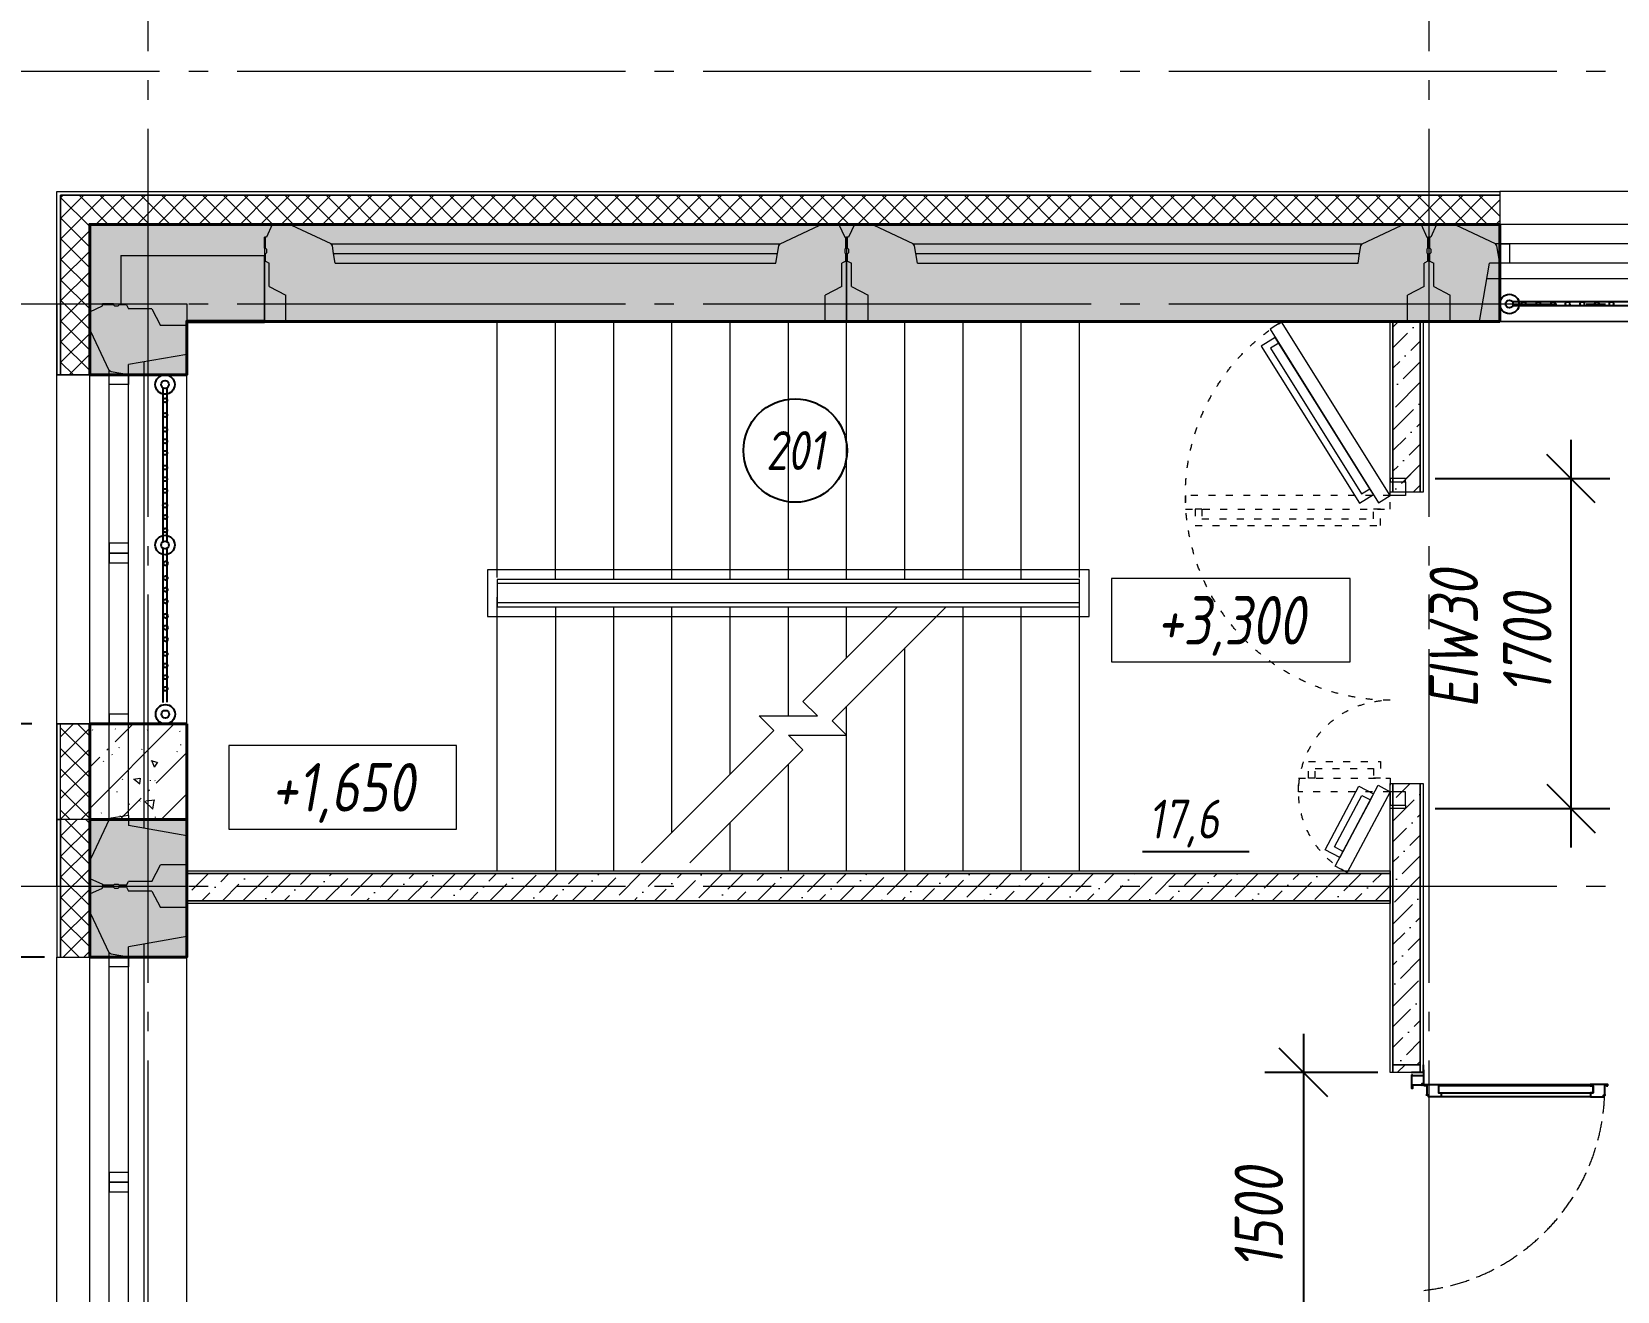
# Model space of a CAD drawing. Header units: millimetres. Extents: x -85420 to 1195317, y -69347 to 470418.
# Drawn here: x 429947 to 438117, y 52489 to 58979 of the extents above; entities that cross this region are included whole.
import ezdxf
from ezdxf.enums import TextEntityAlignment as Align

# ---------------------------------------------------------------- set-up
doc = ezdxf.new("R2010")
doc.units = ezdxf.units.MM
for name, pattern in [('ACAD_ISO03W100', [30, 12, -18]), ('GOST2.303 6', [12, 8, -1.5, 1, -1.5]), ('ГОСТ 2.303 4', [7, 5, -2, 0]), ('ГОСТ 2.303 5', [24, 20, -1.5, 1, -1.5]), ('осевая', [50.8, 31.75, -6.35, 6.35, -6.35])]:
    doc.linetypes.add(name, pattern=pattern)
for name, color, linetype, lineweight in [('+АР_Выноски', 4, 'Continuous', 9), ('+АР_Лестница', 3, 'Continuous', 9), ('+АР_Осевые линии', 252, 'GOST2.303 6', 9), ('+АР_Стены внутренние', 250, 'Continuous', 18), ('АР_Двери', 7, 'Continuous', 0), ('АР_Окна', 4, 'Continuous', 9), ('АР_Сущ Несущая стена', 250, 'Continuous', 50), ('АР_штриховка несущих стен', 250, 'Continuous', 0), ('Подоконники ПД-11 (МДФ 1550х450)', 245, 'Continuous', 13), ('СПДС_+АР_Стены', 250, 'Continuous', 20), ('СПДС_РАЗМЕРЫ', 252, 'Continuous', 0), ('стены', 7, 'Continuous', 40), ('ТОНКАЯ', 253, 'Continuous', 0), ('ЭКСПЛИКАЦИЯ', 7, 'Continuous', 5)]:
    doc.layers.add(name, color=color, linetype=linetype, lineweight=lineweight)
doc.layers.add('ОСИ', color=7, linetype='осевая', lineweight=13, true_color=0x999999)
doc.layers.add('ПБ_граница', color=7, linetype='ГОСТ 2.303 4', lineweight=40, true_color=0xdb0000)
doc.styles.add('ГОСТ 2.304', font='CS_Gost2304.shx', dxfattribs={"oblique": 10})
doc.linetypes.add('Ground2', pattern='A,12,[130,ltypeshp.shx,S=3,R=-210,X=0,Y=-2.598],3,[130,ltypeshp.shx,S=3,R=-210,X=0,Y=-2.598],3,[130,ltypeshp.shx,S=3,R=-210,X=0,Y=-2.598],0', length=18)
doc.dimstyles.new('СПДС', dxfattribs={"dimscale": 100, "dimtxt": 2.5, "dimasz": 2.5, "dimexe": 2, "dimexo": 0.625, "dimgap": 1, "dimtad": 1, "dimdec": 0, "dimrnd": 5, "dimtxsty": 'ГОСТ 2.304', "dimblk": 'OBLIQUE', "dimblk1": 'OBLIQUE', "dimblk2": 'OBLIQUE', "dimcen": 2.5, "dimdle": 2, "dimadec": 0, "dimazin": 2, "dimtfac": 0.75, "dimtdec": 4, "dimtmove": 1, "dimatfit": 3, "dimfxl": 1, "dimtfill": 1, "dimtolj": 1, "dimarcsym": 1})
pattern_1 = [(45, (0, 0), (39.774756, 145.840774), [187.5, -40.5, 0, -40.5])]
pattern_2 = [(45, (0, 0), (-53.033009, 53.033009), []), (135, (0, 0), (-53.033009, -53.033009), [])]

# ---------------------------------------------------------------- blocks, each defined once
blk = doc.blocks.new('A$C73726BED')
for points in [[(-282.9, 1896.3), (-61.7, 1480.2), (0, 1513), (-221.3, 1929.1)], [(-334.2, 1812), (-160.1, 1484.5), (-85.2, 1524.4), (-259.3, 1851.9)], [(-286.9, 1797.6), (-145.6, 1531.8), (-101.6, 1555.3), (-242.9, 1821)], [(-85.7, -18.4), (-591.5, -827.8), (-663.5, -782.9), (-157.7, 26.6)], [(0, -13), (-558.9, -907.4), (-618.2, -870.4), (-59.2, 24)], [(-104.3, -48.1), (-573, -798.2), (-615.3, -771.7), (-146.6, -21.6)]]:
    blk.add_lwpolyline(points, close=True)
for points in [[(80, 1600), (0, 1600), (0, 1583), (80, 1583), (80, 1600)], [(0, 1583), (80, 1583), (80, 1513), (50, 1513), (50, 1513), (0, 1513), (0, 1583)], [(0, -83), (80, -83), (80, -13), (50, -13), (50, -13), (0, -13), (0, -83)], [(80, -100), (0, -100), (0, -83), (80, -83), (80, -100)]]:
    blk.add_lwpolyline(points)
at = {"linetype": 'ACAD_ISO03W100', "ltscale": 3}
for points in [[(-471.3, 1443.1), (0, 1443.1), (0, 1513), (-471.3, 1513)], [(0, -13), (-1054.7, -13), (-1054.7, 56.9), (0, 56.9)]]:
    blk.add_lwpolyline(points, close=True, dxfattribs=at)
for points in [[(-385.9, 1443.1), (-420.9, 1443.1), (-420.9, 1358.3), (-50, 1358.3), (-50, 1443.1), (-85, 1443.1)], [(-385.9, 1443.1), (-385.9, 1393.3), (-85, 1393.3), (-85, 1443.1)], [(-969.5, 56.9), (-1004.5, 56.9), (-1004.5, 141.7), (-50, 141.7), (-50, 56.9), (-85, 56.9)], [(-969.5, 56.9), (-969.5, 106.7), (-85, 106.7), (-85, 56.9)]]:
    blk.add_lwpolyline(points, dxfattribs=at)
for centre, radius, start, end in [((0, 1513), 471.3, 118, 270), ((0, -13), 1054.7, 90, 238)]:
    blk.add_arc(centre, radius, start, end, dxfattribs=at)
blk = doc.blocks.new('_Oblique')
at = {"color": 0, "linetype": 'ByBlock', "lineweight": -2}
blk.add_line((-0.5, -0.5), (0.5, 0.5), dxfattribs=at)
blk = doc.blocks.new('*D389')
at = {"layer": 'Defpoints', "color": 0, "ltscale": 100, "transparency": 16777216}
for p in [(437116.4, 56676.4), (437116.4, 54976.4), (437878.4, 54976.4)]:
    blk.add_point(p, dxfattribs=at)
at = {"layer": 'СПДС_РАЗМЕРЫ', "color": 0, "lineweight": -2, "ltscale": 100, "transparency": 16777216}
for p, q in [((437878.4, 56876.4), (437878.4, 54776.4)), ((437178.9, 56676.4), (438078.4, 56676.4)), ((437178.9, 54976.4), (438078.4, 54976.4))]:
    blk.add_line(p, q, dxfattribs=at)
at = {"layer": 'СПДС_РАЗМЕРЫ', "color": 0, "lineweight": -2, "ltscale": 100, "transparency": 16777216, "xscale": 250, "yscale": 250, "zscale": 250}
for p, rotation in [((437878.4, 56676.4), 90), ((437878.4, 54976.4), 270)]:
    blk.add_blockref('_Oblique', p, dxfattribs=dict(at, rotation=rotation))
at = {"layer": 'СПДС_РАЗМЕРЫ', "color": 0, "ltscale": 100, "transparency": 16777216, "insert": (437653.4, 55826.4), "char_height": 250, "attachment_point": 5, "rotation": 90, "style": 'ГОСТ 2.304', "bg_fill": 3, "box_fill_scale": 1.1, "bg_fill_color": 256, "bg_fill_true_color": 13158600, "bg_fill_transparency": 0}
blk.add_mtext('\\A1;1700', dxfattribs=at)
blk = doc.blocks.new('*D336')
at = {"layer": 'Defpoints', "color": 0, "ltscale": 100, "transparency": 16777216}
for p in [(429659.4, 55412.6), (430010.1, 55412.6), (430076.4, 54211.4)]:
    blk.add_point(p, dxfattribs=at)
at = {"layer": 'ПБ_граница', "color": 0, "linetype": 'ByBlock', "lineweight": -2, "ltscale": 100, "transparency": 16777216}
for p, q in [((429659.4, 54011.4), (429659.4, 55612.6)), ((429947.6, 55412.6), (429459.4, 55412.6)), ((430013.9, 54211.4), (429459.4, 54211.4))]:
    blk.add_line(p, q, dxfattribs=at)
at = {"layer": 'ПБ_граница', "color": 0, "lineweight": -2, "ltscale": 100, "transparency": 16777216, "xscale": 250, "yscale": 250, "zscale": 250}
for p, rotation in [((429659.4, 55412.6), 90), ((429659.4, 54211.4), 270)]:
    blk.add_blockref('_Oblique', p, dxfattribs=dict(at, rotation=rotation))
at = {"layer": 'ПБ_граница', "color": 0, "lineweight": 0, "ltscale": 100, "transparency": 16777216, "insert": (429424.7, 54812), "char_height": 250, "attachment_point": 5, "rotation": 90, "style": 'ГОСТ 2.304', "bg_fill": 3, "box_fill_scale": 1.1, "bg_fill_color": 256, "bg_fill_true_color": 13158600, "bg_fill_transparency": 0}
blk.add_mtext('\\A1;1200', dxfattribs=at)
blk = doc.blocks.new('*D325')
at = {"layer": 'Defpoints', "color": 0, "ltscale": 100, "transparency": 16777216}
for p in [(436946.4, 53616.4), (436500.3, 52115.4), (436946.4, 52115.4)]:
    blk.add_point(p, dxfattribs=at)
at = {"layer": 'СПДС_РАЗМЕРЫ', "color": 0, "lineweight": -2, "ltscale": 100, "transparency": 16777216}
for p, q in [((436500.3, 53816.4), (436500.3, 51915.4)), ((436883.9, 53616.4), (436300.3, 53616.4)), ((436883.9, 52115.4), (436300.3, 52115.4))]:
    blk.add_line(p, q, dxfattribs=at)
at = {"layer": 'СПДС_РАЗМЕРЫ', "color": 0, "lineweight": -2, "ltscale": 100, "transparency": 16777216, "xscale": 250, "yscale": 250, "zscale": 250}
for p, rotation in [((436500.3, 53616.4), 90), ((436500.3, 52115.4), 270)]:
    blk.add_blockref('_Oblique', p, dxfattribs=dict(at, rotation=rotation))
at = {"layer": 'СПДС_РАЗМЕРЫ', "color": 0, "ltscale": 100, "transparency": 16777216, "insert": (436270.1, 52865.9), "char_height": 250, "attachment_point": 5, "rotation": 90, "style": 'ГОСТ 2.304', "bg_fill": 3, "box_fill_scale": 1.1, "bg_fill_color": 256, "bg_fill_true_color": 13158600, "bg_fill_transparency": 0}
blk.add_mtext('\\A1;1500', dxfattribs=at)
blk = doc.blocks.new('НП 3033')
at = {"layer": 'АР_Окна', "ltscale": 100}
for p, q in [((365, 500), (2635, 500)), ((365, 400), (2635, 400)), ((365, 300), (2635, 300)), ((365, 220), (2635, 220)), ((365, 0), (2635, 0))]:
    blk.add_line(p, q, dxfattribs=at)
for points in [[(365, 300), (365, 500), (365, 670), (2635, 670), (2635, 300)], [(365, 300), (415, 300), (415, 400), (365, 400)], [(1450, 400), (1425, 400), (1425, 300), (1450, 300), (1475, 300), (1475, 400), (1437.5, 400)], [(1500, 400), (1475, 400), (1475, 300), (1500, 300), (1525, 300), (1525, 400), (1487.5, 400)], [(2635, 300), (2585, 300), (2585, 400), (2635, 400)]]:
    blk.add_lwpolyline(points, dxfattribs=at)
at = {"layer": 'СПДС_+АР_Стены', "ltscale": 100}
for points in [[(0, 670), (0, 670), (365, 670), (365, 670)], [(3000, 670), (3000, 670), (2635, 670), (2635, 670)]]:
    blk.add_lwpolyline(points, dxfattribs=at)
at = {"layer": 'стены', "ltscale": 100}
for p, q in [((2960, 500), (2860, 500)), ((0, 0), (0, 0))]:
    blk.add_line(p, q, dxfattribs=at)
at = {"layer": 'стены', "lineweight": 30, "ltscale": 100}
blk.add_lwpolyline([(0, 0), (365, 0), (365, 500), (0, 500)], dxfattribs=at)
at = {"layer": 'стены', "ltscale": 100}
blk.add_lwpolyline([(3000, 500), (2635, 500), (2635, 0), (3000, 0)], dxfattribs=at)
blk = doc.blocks.new('обследование 2 этаж 1245')
at = {"layer": 'ТОНКАЯ', "ltscale": 100}
for p, q in [((-10000, -13550), (-10030, -13615)), ((-10000, -13550), (-9900, -13550)), ((-9898, -13555), (-9900, -13550)), ((-9900, -13550), (-7180, -13550)), ((-9697, -13650), (-9898, -13555)), ((-7383, -13650), (-7182, -13555)), ((-7182, -13555), (-7180, -13550)), ((-7080, -13550), (-7180, -13550)), ((-7080, -13550), (-7050, -13615)), ((-7000, -13550), (-7030, -13615)), ((-7000, -13550), (-6900, -13550)), ((-6898, -13555), (-6900, -13550)), ((-6900, -13550), (-4180, -13550)), ((-6697, -13650), (-6898, -13555)), ((-4383, -13650), (-4182, -13555)), ((-4182, -13555), (-4180, -13550)), ((-4080, -13550), (-4180, -13550)), ((-4080, -13550), (-4050, -13615)), ((-4000, -13550), (-4030, -13615)), ((-4000, -13550), (-3900, -13550)), ((20, -13550), (-3900, -13550)), ((-3898, -13555), (-3900, -13550)), ((-3697, -13650), (-3898, -13555)), ((-10040, -13672), (-10040, -13615)), ((-10035, -13615), (-10040, -13615)), ((-10040, -13615), (-10040, -14050)), ((-10030, -13615), (-10035, -13615)), ((-10035, -13672), (-10035, -13615)), ((-7050, -13615), (-7045, -13615)), ((-7045, -13672), (-7045, -13615)), ((-7045, -13615), (-7040, -13615)), ((-7040, -13672), (-7040, -13615)), ((-7040, -13615), (-7040, -14050)), ((-7040, -13672), (-7040, -13615)), ((-7035, -13615), (-7040, -13615)), ((-7040, -13615), (-7040, -14050)), ((-7030, -13615), (-7035, -13615)), ((-7035, -13672), (-7035, -13615)), ((-4050, -13615), (-4045, -13615)), ((-4045, -13672), (-4045, -13615)), ((-4045, -13615), (-4040, -13615)), ((-4040, -13672), (-4040, -13615)), ((-4035, -13615), (-4040, -13615)), ((-4040, -13615), (-4040, -14050)), ((-4040, -13672), (-4040, -13615)), ((-4040, -13615), (-4040, -14050)), ((-4030, -13615), (-4035, -13615)), ((-4035, -13672), (-4035, -13615)), ((-10780, -13710), (-10780, -13960)), ((-10780, -13710), (-10040, -13710)), ((-10040, -14050), (-10040, -13710)), ((-10035, -13672), (-10030, -13677)), ((-10030, -13697), (-10035, -13702)), ((-10035, -13740), (-10035, -13702)), ((-10030, -13677), (-10030, -13697)), ((-9690, -13660), (-9697, -13650)), ((-9697, -13650), (-7383, -13650)), ((-9683.3, -13700), (-9690, -13660)), ((-9675, -13750), (-9683.3, -13700)), ((-9683.3, -13700), (-7396.7, -13700)), ((-7405, -13750), (-7396.7, -13700)), ((-7396.7, -13700), (-7390, -13660)), ((-7390, -13660), (-7383, -13650)), ((-7045, -13672), (-7050, -13677)), ((-7050, -13677), (-7050, -13697)), ((-7050, -13697), (-7045, -13702)), ((-7045, -13740), (-7045, -13702)), ((-7040, -14050), (-7040, -13710)), ((-7035, -13672), (-7030, -13677)), ((-7030, -13697), (-7035, -13702)), ((-7035, -13740), (-7035, -13702)), ((-7030, -13677), (-7030, -13697)), ((-6690, -13660), (-6697, -13650)), ((-6697, -13650), (-4383, -13650)), ((-6683.3, -13700), (-6690, -13660)), ((-6675, -13750), (-6683.3, -13700)), ((-6683.3, -13700), (-4396.7, -13700)), ((-4405, -13750), (-4396.7, -13700)), ((-4396.7, -13700), (-4390, -13660)), ((-4390, -13660), (-4383, -13650)), ((-4045, -13672), (-4050, -13677)), ((-4050, -13677), (-4050, -13697)), ((-4050, -13697), (-4045, -13702)), ((-4045, -13740), (-4045, -13702)), ((-4035, -13672), (-4030, -13677)), ((-4030, -13697), (-4035, -13702)), ((-4035, -13740), (-4035, -13702)), ((-4030, -13677), (-4030, -13697)), ((-183, -13650), (-3697, -13650)), ((-3690, -13660), (-3697, -13650)), ((-3675, -13750), (-3690, -13660)), ((-10035, -13740), (-10015, -13750)), ((-10015, -13870), (-10015, -13750)), ((-9675, -13750), (-7405, -13750)), ((-7045, -13740), (-7065, -13750)), ((-7065, -13870), (-7065, -13750)), ((-7035, -13740), (-7015, -13750)), ((-7015, -13870), (-7015, -13750)), ((-6675, -13750), (-4405, -13750)), ((-4045, -13740), (-4065, -13750)), ((-4065, -13870), (-4065, -13750)), ((-4035, -13740), (-4015, -13750)), ((-4015, -13870), (-4015, -13750)), ((-3780, -14050), (-3728, -13750)), ((-3675, -13750), (-3728, -13750)), ((-205, -13750), (-3675, -13750)), ((-10015, -13870), (-9930, -13915)), ((-7065, -13870), (-7150, -13915)), ((-7015, -13870), (-6930, -13915)), ((-4065, -13870), (-4150, -13915)), ((-4015, -13870), (-3930, -13915)), ((-138.1, -13830), (-3741.9, -13830)), ((-10940, -14000), (-10875, -13970)), ((-10940, -14000), (-10875, -13970)), ((-10818, -13960), (-10875, -13960)), ((-10875, -13965), (-10875, -13960)), ((-10875, -13960), (-10440, -13960)), ((-10818, -13960), (-10875, -13960)), ((-10875, -13965), (-10875, -13960)), ((-10875, -13960), (-10440, -13960)), ((-10875, -13970), (-10875, -13965)), ((-10875, -13970), (-10875, -13965)), ((-10818, -13965), (-10875, -13965)), ((-10818, -13965), (-10813, -13970)), ((-10813, -13970), (-10793, -13970)), ((-10793, -13970), (-10788, -13965)), ((-10750, -13965), (-10788, -13965)), ((-10750, -13965), (-10740, -13985)), ((-10440, -13960), (-10440, -14070)), ((-10440, -13960), (-10440, -14070)), ((-9930, -14050), (-9930, -13915)), ((-7150, -14050), (-7150, -13915)), ((-6930, -14050), (-6930, -13915)), ((-4150, -14050), (-4150, -13915)), ((-3930, -14050), (-3930, -13915)), ((-10940, -14000), (-10940, -14100)), ((-10940, -14000), (-10940, -14100)), ((-10620, -13985), (-10740, -13985)), ((-10620, -13985), (-10575, -14070)), ((-10440, -14050), (-10040, -14050)), ((-10040, -14050), (-9930, -14050)), ((-9780, -14050), (-9930, -14050)), ((-9780, -14050), (-7300, -14050)), ((-7300, -14050), (-7150, -14050)), ((-7040, -14050), (-7150, -14050)), ((-7040, -14050), (-6930, -14050)), ((-6780, -14050), (-6930, -14050)), ((-6780, -14050), (-4300, -14050)), ((-4300, -14050), (-4150, -14050)), ((-4040, -14050), (-4150, -14050)), ((-4040, -14050), (-3930, -14050)), ((-3780, -14050), (-3930, -14050)), ((-100, -14050), (-3780, -14050)), ((-10935, -14102), (-10940, -14100)), ((-10940, -16820), (-10940, -14100)), ((-10935, -14102), (-10940, -14100)), ((-10840, -14303), (-10935, -14102)), ((-10840, -14303), (-10935, -14102)), ((-10440, -14070), (-10575, -14070)), ((-10440, -14220), (-10440, -14070)), ((-10440, -14220), (-10440, -14070)), ((-10440, -14220), (-10740, -14272)), ((-10440, -14220), (-10740, -14272)), ((-10740, -14325), (-10740, -14272)), ((-10740, -14325), (-10740, -14272)), ((-10660, -16661.9), (-10660, -14258.1)), ((-10440, -16700), (-10440, -14220)), ((-10830, -14310), (-10840, -14303)), ((-10840, -16617), (-10840, -14303)), ((-10830, -14310), (-10840, -14303)), ((-10740, -14325), (-10830, -14310)), ((-10740, -14325), (-10830, -14310)), ((-10740, -16595), (-10740, -14325)), ((-10840, -16617), (-10935, -16818)), ((-10840, -16617), (-10935, -16818)), ((-10830, -16610), (-10840, -16617)), ((-10830, -16610), (-10840, -16617)), ((-10740, -16595), (-10830, -16610)), ((-10740, -16595), (-10830, -16610)), ((-10740, -16595), (-10740, -16648)), ((-10740, -16595), (-10740, -16648)), ((-10440, -16700), (-10740, -16648)), ((-10440, -16700), (-10740, -16648)), ((-10440, -16700), (-10440, -16850)), ((-10440, -16700), (-10440, -16850)), ((-10935, -16818), (-10940, -16820)), ((-10935, -16818), (-10940, -16820)), ((-10940, -16920), (-10940, -16820)), ((-10940, -16920), (-10940, -16820)), ((-10620, -16935), (-10575, -16850)), ((-10440, -16850), (-10575, -16850)), ((-10440, -16960), (-10440, -16850)), ((-10440, -16960), (-10440, -16850)), ((-10940, -16920), (-10875, -16950)), ((-10940, -16920), (-10875, -16950)), ((-10940, -17000), (-10875, -16970)), ((-10875, -16950), (-10875, -16955)), ((-10875, -16950), (-10875, -16955)), ((-10875, -16955), (-10875, -16960)), ((-10818, -16955), (-10875, -16955)), ((-10875, -16955), (-10875, -16960)), ((-10818, -16960), (-10875, -16960)), ((-10875, -16960), (-10440, -16960)), ((-10818, -16960), (-10875, -16960)), ((-10875, -16965), (-10875, -16960)), ((-10875, -16960), (-10440, -16960)), ((-10818, -16960), (-10875, -16960)), ((-10875, -16960), (-10440, -16960)), ((-10875, -16970), (-10875, -16965)), ((-10818, -16965), (-10875, -16965)), ((-10818, -16955), (-10813, -16950)), ((-10818, -16965), (-10813, -16970)), ((-10813, -16950), (-10793, -16950)), ((-10813, -16970), (-10793, -16970)), ((-10793, -16950), (-10788, -16955)), ((-10793, -16970), (-10788, -16965)), ((-10750, -16955), (-10788, -16955)), ((-10750, -16965), (-10788, -16965)), ((-10750, -16955), (-10740, -16935)), ((-10750, -16965), (-10740, -16985)), ((-10620, -16935), (-10740, -16935)), ((-10620, -16985), (-10740, -16985)), ((-10620, -16985), (-10575, -17070)), ((-10440, -16960), (-10440, -17070)), ((-10940, -17000), (-10940, -17100)), ((-10440, -17070), (-10575, -17070)), ((-10440, -17220), (-10440, -17070)), ((-10940, -19820), (-10940, -17100)), ((-10935, -17102), (-10940, -17100)), ((-10840, -17303), (-10935, -17102)), ((-10440, -17220), (-10740, -17272)), ((-10440, -19700), (-10440, -17220)), ((-10840, -19617), (-10840, -17303)), ((-10830, -17310), (-10840, -17303)), ((-10740, -17325), (-10830, -17310)), ((-10740, -17325), (-10740, -17272)), ((-10660, -19661.9), (-10660, -17258.1)), ((-10740, -19595), (-10740, -17325))]:
    blk.add_line(p, q, dxfattribs=at)
blk = doc.blocks.new('A$C314F1C93')
at = {"layer": '+АР_Осевые линии', "linetype": 'ГОСТ 2.303 5', "lineweight": 0, "ltscale": 100}
for p, q in [((140, 64752.7), (140, -9752.2)), ((6740, 64752.7), (6740, -9752.2))]:
    blk.add_line(p, q, dxfattribs=at)
for points in [[(-4200, 43450), (75280, 43450)], [(-4200, 42250), (75280, 42250)], [(-4200, 39250), (75280, 39250)]]:
    blk.add_lwpolyline(points, dxfattribs=at)

msp = doc.modelspace()

# ---------------------------------------------------------------- wipeouts: each hides what was drawn before it
at = {"color": 7, "ltscale": 100, "true_color": 0xffffff}
for points in [[(435511.3, 55731.7), (436741.3, 55731.7), (436741.3, 56161.7), (435511.3, 56161.7)], [(430963.1, 54871), (432136.8, 54871), (432136.8, 55301), (430963.1, 55301)]]:
    msp.add_wipeout(points, dxfattribs=at).dxf.layer = '+АР_Выноски'

# ---------------------------------------------------------------- next in the draw order: linework, layer by layer
at = {"layer": '+АР_Выноски', "linetype": 'Continuous', "ltscale": 100}
for points in [[(435511.3, 55731.7), (436741.3, 55731.7), (436741.3, 56161.7), (435511.3, 56161.7), (435511.3, 55731.7)], [(430963.1, 54871), (432136.8, 54871), (432136.8, 55301), (430963.1, 55301), (430963.1, 54871)]]:
    msp.add_lwpolyline(points, dxfattribs=at)

# ---------------------------------------------------------------- next in the draw order: texts
at = {"layer": '+АР_Выноски', "linetype": 'Continuous', "ltscale": 100, "style": 'ГОСТ 2.304', "oblique": 10}
for s, p in [('+3,300', (436126.3, 55946.7)), ('+1,650', (431550, 55086))]:
    msp.add_text(s, height=250, dxfattribs=at).set_placement(p, align=Align.MIDDLE_CENTER)

# ---------------------------------------------------------------- next in the draw order: block references
at = {"layer": 'ОСИ', "ltscale": 40}
msp.add_blockref('A$C314F1C93', (430406.4, 15326.4, 0), dxfattribs=at)

# ---------------------------------------------------------------- next in the draw order: hatches: boundary and pattern name
at = {"layer": '+АР_Стены внутренние', "lineweight": 0, "ltscale": 100}
h = msp.add_hatch(dxfattribs=at)
h.set_pattern_fill('БЕТОН И ИЗДЕЛИЯ ИЗ НЕГО', color=256, scale=30, style=0, pattern_type=2)
h.set_pattern_definition(pattern_1)
h.paths.add_polyline_path([(436946.4, 54501.4), (430746.4, 54501.4), (430746.4, 54641.4), (436946.4, 54641.4)], flags=0)
at = {"layer": 'АР_штриховка несущих стен', "lineweight": 0}
h = msp.add_hatch(dxfattribs=at)
h.set_pattern_fill('FP_1', color=256, angle=90, style=0, pattern_type=2)
h.set_pattern_definition([(225, (219368.74, 445917.94), (212.13203, -212.13203), [300, -50, 10, -50]), (225, (219156.74, 445917.94), (212.13203, -212.13203), []), (140, (219368.74, 445917.94), (31.37587, 358.6306), [37.5, -412.5]), (85, (219368.74, 445917.94), (-376.09568, -69.3761), [30, -330]), (190.451, (219371.35, 445947.82), (-344.71734, 289.2568), [31.87, -350.571]), (136.184, (219268.74, 445917.94), (82.7615, 533.61997), [56.25, -618.75]), (186.636, (219275.64, 445962.4), (-487.0622, 467.3284), [47.805, -525.856]), (81.184, (219268.74, 445917.94), (-487.05805, 467.33264), [45, -495]), (111, (219293.74, 445967.94), (201.30952, 298.45407), [37.5, -412.5]), (56, (219293.74, 445967.94), (-362.5749, 121.6571), [30, -330]), (161.451, (219310.5, 445992.8), (-161.2621, 420.11198), [31.87, -350.571]), (127.5, (219368.74, 445917.94), (-166.446927, 6.079928), [3.353, -322.647, 3.353, -331.647, -331.25]), (127.5, (219368.74, 445917.94), (-166.446927, 6.079928), [-661, 3.353, -327.897]), (97.5, (219368.74, 445917.94), (-197.205856, 131.53477), [3.353, -187.647, 3.353, -315.147, -126.25]), (97.5, (219368.74, 445917.94), (-197.205856, 131.53477), [-509.5, 3.353, -122.897]), (57.5, (219368.74, 445806.44), (11.277436, 266.91122), [3.353, -121.647, 3.353, -386.647, -517.5]), (57.5, (219368.74, 445806.44), (11.277436, 266.91122), [-515, 3.353, -514.147]), (47.5, (219368.74, 445756.44), (-50.05249, 291.59308), [3.353, -159.147, 3.353, -255.647, -367.5]), (47.5, (219368.74, 445756.44), (-50.05249, 291.59308), [-421.5, 3.353, -364.147])])
h.paths.add_polyline_path([(430746.4, 54211.4), (430246.4, 54211.4), (430246.4, 54921.7), (430746.4, 54921.7)])
h.paths.add_polyline_path([(430246.4, 57986.4), (437511.4, 57986.4), (437511.4, 57486.4), (430746.4, 57486.4), (430746.4, 57216.2), (430246.4, 57216.2)])
h = msp.add_hatch(dxfattribs=at)
h.set_pattern_fill('FP_1', color=256, angle=90, style=0, pattern_type=2)
h.set_pattern_definition([(225, (219368.74, 445917.94), (212.13203, -212.13203), [300, -50, 10, -50]), (225, (219156.74, 445917.94), (212.13203, -212.13203), []), (140, (219368.74, 445917.94), (31.37587, 358.6306), [37.5, -412.5]), (85, (219368.74, 445917.94), (-376.09568, -69.3761), [30, -330]), (190.451, (219371.35, 445947.82), (-344.71734, 289.2568), [31.87, -350.571]), (136.184, (219268.74, 445917.94), (82.7615, 533.61997), [56.25, -618.75]), (186.636, (219275.64, 445962.4), (-487.0622, 467.3284), [47.805, -525.856]), (81.184, (219268.74, 445917.94), (-487.05805, 467.33264), [45, -495]), (111, (219293.74, 445967.94), (201.30952, 298.45407), [37.5, -412.5]), (56, (219293.74, 445967.94), (-362.5749, 121.6571), [30, -330]), (161.451, (219310.5, 445992.8), (-161.2621, 420.11198), [31.87, -350.571]), (127.5, (219368.74, 445917.94), (-166.446927, 6.079928), [3.353, -322.647, 3.353, -331.647, -331.25]), (127.5, (219368.74, 445917.94), (-166.446927, 6.079928), [-661, 3.353, -327.897]), (97.5, (219368.74, 445917.94), (-197.205856, 131.53477), [3.353, -187.647, 3.353, -315.147, -126.25]), (97.5, (219368.74, 445917.94), (-197.205856, 131.53477), [-509.5, 3.353, -122.897]), (57.5, (219368.74, 445806.44), (11.277436, 266.91122), [3.353, -121.647, 3.353, -386.647, -517.5]), (57.5, (219368.74, 445806.44), (11.277436, 266.91122), [-515, 3.353, -514.147]), (47.5, (219368.74, 445756.44), (-50.05249, 291.59308), [3.353, -159.147, 3.353, -255.647, -367.5]), (47.5, (219368.74, 445756.44), (-50.05249, 291.59308), [-421.5, 3.353, -364.147])])
edge = h.paths.add_edge_path()
edge.add_line((430246.4, 55412.6), (430246.4, 54919.7))
edge.add_line((430746.4, 55412.6), (430246.4, 55412.6))
edge.add_line((430746.4, 54919.7), (430746.4, 55412.6))
edge.add_line((430246.4, 54919.7), (430746.4, 54919.7))
at = {"layer": 'СПДС_+АР_Стены', "lineweight": 9, "ltscale": 100}
h = msp.add_hatch(dxfattribs=at)
h.set_pattern_fill('НЕМЕТАЛЛИЧЕСКИЕ МАТЕРИАЛЫ', color=256, scale=30, style=0, pattern_type=2)
h.set_pattern_definition(pattern_2)
h.paths.add_polyline_path([(430096.4, 58136.4), (437511.4, 58136.4), (437511.4, 57986.4), (430246.4, 57986.4)], flags=0)
h = msp.add_hatch(dxfattribs=at)
h.set_pattern_fill('НЕМЕТАЛЛИЧЕСКИЕ МАТЕРИАЛЫ', color=256, scale=30, style=0, pattern_type=2)
h.set_pattern_definition(pattern_2)
h.paths.add_polyline_path([(430246.4, 57986.4), (430246.4, 57211.4), (430096.4, 57211.4), (430096.4, 58136.4)], flags=0)

# ---------------------------------------------------------------- next in the draw order: linework, layer by layer
at = {"layer": '+АР_Лестница', "ltscale": 100}
for p, q in [((432346.4, 56166.4, 0), (432346.4, 57486.4, 0)), ((432646.4, 56156.4, 0), (432646.4, 57486.4, 0)), ((432946.4, 56156.4, 0), (432946.4, 57486.4, 0)), ((433246.4, 56156.4, 0), (433246.4, 57486.4, 0)), ((433546.4, 56156.4, 0), (433546.4, 57486.4, 0)), ((433846.4, 56156.4, 0), (433846.4, 57486.4, 0)), ((434146.4, 56156.4, 0), (434146.4, 57486.4, 0)), ((434446.4, 56156.4, 0), (434446.4, 57486.4, 0)), ((434746.4, 56156.4, 0), (434746.4, 57486.4, 0)), ((435046.4, 56156.4, 0), (435046.4, 57486.4, 0)), ((435346.4, 56166.4, 0), (435346.4, 57486.4, 0)), ((432346.4, 56136.4, 0), (432346.4, 56036.4, 0)), ((435346.4, 56136.4, 0), (432346.4, 56136.4, 0)), ((432346.4, 54656.4, 0), (432346.4, 56066.4, 0)), ((435346.4, 54656.4, 0), (435346.4, 56066.4, 0)), ((435346.4, 56036.4, 0), (432346.4, 56036.4, 0)), ((432646.4, 56016.4, 0), (432646.4, 54656.4, 0)), ((432946.4, 54656.4, 0), (432946.4, 56016.4, 0)), ((433246.4, 54853.9, 0), (433246.4, 56016.4, 0)), ((433546.4, 55153.9, 0), (433546.4, 56016.4, 0)), ((433846.4, 55453.9, 0), (433846.4, 56016.4, 0)), ((434146.4, 55753.9, 0), (434146.4, 56016.4, 0)), ((434746.4, 54656.4, 0), (434746.4, 56016.4, 0)), ((435046.4, 54656.4, 0), (435046.4, 56016.4, 0)), ((434446.4, 54656.4, 0), (434446.4, 55803.9, 0)), ((434146.4, 54656.4, 0), (434146.4, 55503.9, 0)), ((433846.4, 54656.4, 0), (433846.4, 55203.9, 0)), ((433546.4, 54656.4, 0), (433546.4, 54903.9, 0))]:
    msp.add_line(p, q, dxfattribs=at)
at = {"layer": '+АР_Лестница', "ltscale": 100, "elevation": 0}
for points in [[(432350.1, 56801.3, 0, 0, 0), (435050.1, 56801.3, 70, 0, 0), (435350.1, 56801.3, 0, 0, 0)], [(433550.1, 55351.3, 0, 0, 0), (432650.1, 55351.3, 70, 0, 0), (432350.1, 55351.3, 0, 0, 0)]]:
    msp.add_lwpolyline(points, format="xyseb", dxfattribs=at)
for points in [[(432296.4, 55966.4), (435396.4, 55966.4), (435396.4, 56206.4), (432296.4, 56206.4)], [(432346.4, 56016.4), (435346.4, 56016.4), (435346.4, 56156.4), (432346.4, 56156.4)]]:
    msp.add_lwpolyline(points, close=True, dxfattribs=at)
for points in [[(433088.9, 54696.4), (433771.4, 55378.9), (433696.4, 55453.9), (433996.4, 55453.9), (433921.4, 55528.9), (434408.9, 56016.4)], [(433338.9, 54696.4), (433921.4, 55278.9), (433846.4, 55353.9), (434146.4, 55353.9), (434071.4, 55428.9), (434658.9, 56016.4)]]:
    msp.add_lwpolyline(points, dxfattribs=at)
at = {"layer": '+АР_Стены внутренние', "ltscale": 100}
msp.add_lwpolyline([(436946.4, 56676.4), (436946.4, 57486.4), (436961.4, 57486.4), (436961.4, 56676.4)], dxfattribs=at)
for points in [[(436961.4, 57486.4), (436961.4, 56606.4), (436946.4, 56606.4), (436946.4, 57486.4), (436961.4, 57486.4)], [(436946.4, 54641.4), (430746.4, 54641.4), (430746.4, 54656.4), (436946.4, 54656.4)], [(436946.4, 54501.4), (430746.4, 54501.4), (430746.4, 54641.4), (436946.4, 54641.4)], [(436946.4, 54486.4), (430746.4, 54486.4), (430746.4, 54501.4), (436946.4, 54501.4)]]:
    msp.add_lwpolyline(points, close=True, dxfattribs=at)
for p, q in [((437212.4, 53555.4), (437977.3, 53555.4)), ((437979.3, 53491.4), (437210.4, 53491.4))]:
    msp.add_line(p, q)
at = {"color": 1, "linetype": 'Ground2'}
msp.add_lwpolyline([(437116.4, 53655.3), (437116.4, 53616.4), (437056.3, 53616.4)], dxfattribs=at)
for points in [[(437056.3, 53604.4), (437056.3, 53536.4), (437064.3, 53536.4), (437064.3, 53553.4), (437110.8, 53553.4), (437110.8, 53550.4), (437112.4, 53550.4), (437112.4, 53560.4), (437120.3, 53560.4), (437120.3, 53628.5), (437116.4, 53628.5), (437116.4, 53620.4), (437118.8, 53620.4), (437118.7, 53599.4), (437060.1, 53599.4), (437060.1, 53604.4)], [(437120.3, 53547.4), (437120.3, 53555.4), (437212.4, 53555.4), (437212.4, 53548.4), (437196.4, 53548.4), (437196.4, 53512.4), (437210.4, 53512.4), (437210.4, 53491.4), (437144.3, 53491.4), (437144.3, 53499.3), (437134.3, 53499.4), (437134.3, 53500.9), (437137.4, 53500.9), (437137.4, 53553.7), (437128.3, 53553.7), (437128.3, 53547.4)], [(437196.4, 53512.4), (437993.3, 53512.4), (437993.3, 53548.4), (437196.4, 53548.4)], [(438069.3, 53547.4), (438069.3, 53555.4), (437977.3, 53555.4), (437977.3, 53548.4), (437993.3, 53548.4), (437993.3, 53512.4), (437979.3, 53512.4), (437979.3, 53491.4), (438045.4, 53491.4), (438045.4, 53499.3), (438055.4, 53499.4), (438055.4, 53500.9), (438052.3, 53500.9), (438052.3, 53553.7), (438061.4, 53553.7), (438061.4, 53547.4)]]:
    msp.add_lwpolyline(points, close=True)
at = {"linetype": 'ГОСТ 2.303 4', "lineweight": 5, "ltscale": 20}
msp.add_arc((437001.8, 53537.4), 1050.7, 276.47849, 0.98209, dxfattribs=at)
at = {"layer": 'АР_Окна', "ltscale": 100}
for p, q in [((440876.4, 58156.4, 0), (437511.4, 58156.4)), ((440876.4, 57986.4, 0), (437511.4, 57986.4)), ((440876.4, 57886.4, 0), (437511.4, 57886.4, 0)), ((440876.4, 57786.4, 0), (437511.4, 57786.4, 0)), ((440876.4, 57706.4, 0), (437511.4, 57706.4, 0)), ((440876.4, 57486.4, 0), (437511.4, 57486.4, 0)), ((437511.4, 57486.4, 0), (440876.4, 57486.4, 0)), ((440876.4, 57486.4, 0), (437511.4, 57486.4, 0)), ((430246.4, 55412.6, 0), (430246.4, 57211.4, 0)), ((430346.4, 55412.6, 0), (430346.4, 57211.4, 0)), ((430446.4, 55412.6, 0), (430446.4, 57211.4, 0)), ((430526.4, 55412.6, 0), (430526.4, 57211.4, 0)), ((430746.4, 55412.6, 0), (430746.4, 57211.4, 0))]:
    msp.add_line(p, q, dxfattribs=at)
at = {"layer": 'АР_Окна', "ltscale": 100, "elevation": 0}
for points in [[(437511.4, 57886.4), (437561.4, 57886.4), (437561.4, 57786.4), (437511.4, 57786.4)], [(430446.4, 57211.4), (430446.4, 57161.4), (430346.4, 57161.4), (430346.4, 57211.4)], [(430346.4, 56318.2), (430346.4, 56293.2), (430446.4, 56293.2), (430446.4, 56318.2), (430446.4, 56343.2), (430346.4, 56343.2), (430346.4, 56305.7)], [(430346.4, 56268.2), (430346.4, 56243.2), (430446.4, 56243.2), (430446.4, 56268.2), (430446.4, 56293.2), (430346.4, 56293.2), (430346.4, 56255.7)], [(430446.4, 55412.6), (430446.4, 55462.6), (430346.4, 55462.6), (430346.4, 55412.6)]]:
    msp.add_lwpolyline(points, dxfattribs=at)
at = {"layer": 'АР_Сущ Несущая стена', "ltscale": 100}
msp.add_line((430746.4, 57486.4, 0), (431146.4, 57486.4, 0), dxfattribs=at)
at = {"layer": 'Подоконники ПД-11 (МДФ 1550х450)', "color": 0, "lineweight": -3, "ltscale": 100}
for p, q in [((439744.9, 57587.9, 0), (437577.8, 57587.9, 0)), ((439744.1, 57566.1, 0), (437578.5, 57566.1, 0)), ((430624, 56351.7, 0), (430624, 57144.3, 0)), ((430645.7, 56350.9, 0), (430645.7, 57145, 0)), ((430624, 55523.4, 0), (430624, 56317.3, 0)), ((430645.7, 55524, 0), (430645.7, 56318.1, 0)), ((430624, 55412.6, 0), (430624, 55414.1, 0)), ((430645.7, 55412.6, 0), (430645.7, 55413.6, 0))]:
    msp.add_line(p, q, dxfattribs=at)
for centre, radius in [((437561.4, 57576.4, 0), 50), ((437561.4, 57576.4, 0), 20), ((437561.4, 57576.4, 0), 20), ((437634.9, 57577, 0), 10.9), ((437634.9, 57577, 0), 10.9), ((437710.3, 57577, 0), 10.9), ((437710.3, 57577, 0), 10.9), ((437785.7, 57577, 0), 10.9), ((437785.7, 57577, 0), 10.9), ((437861.1, 57577, 0), 10.9), ((437861.1, 57577, 0), 10.9), ((437936.4, 57577, 0), 10.9), ((437936.4, 57577, 0), 10.9), ((438011.8, 57577, 0), 10.9), ((438011.8, 57577, 0), 10.9), ((438087.2, 57577, 0), 10.9), ((438087.2, 57577, 0), 10.9), ((430634.2, 57161.4, 0), 50), ((430634.2, 57161.4, 0), 20), ((430634.8, 57080, 0), 10.9), ((430634.8, 57004.6, 0), 10.9), ((430634.8, 56929.2, 0), 10.9), ((430634.8, 56869.2, 0), 10.9), ((430634.8, 56809.2, 0), 10.9), ((430634.8, 56733.8, 0), 10.9), ((430634.8, 56673.8, 0), 10.9), ((430634.8, 56613.8, 0), 10.9), ((430634.7, 56538.6, 0), 11), ((430634.9, 56478.6, 0), 10.9), ((430634.2, 56334.5, 0), 50), ((430634.9, 56409.9, 0), 10.9), ((430634.2, 56334.5, 0), 20), ((430637.3, 56239.7, 0), 10.9), ((430636.6, 56164.3, 0), 10.9), ((430636.6, 56104.3, 0), 10.9), ((430636.6, 56044.3, 0), 10.9), ((430637.2, 55969, 0), 10.9), ((430637.2, 55909, 0), 10.9), ((430637.2, 55849, 0), 10.9), ((430636.6, 55773.6, 0), 10.9), ((430636.6, 55713.6, 0), 10.9), ((430636.6, 55653.6, 0), 10.9), ((430636.6, 55593.6, 0), 10.9), ((430636, 55462.6, 0), 50), ((430636, 55462.6, 0), 20)]:
    msp.add_circle(centre, radius, dxfattribs=at)
at = {"layer": 'СПДС_+АР_Стены', "ltscale": 100}
for points in [[(430076.4, 58156.4), (437511.4, 58156.4), (437511.4, 58136.4), (430096.4, 58136.4)], [(430096.4, 58136.4), (430096.4, 57211.4), (430076.4, 57211.4), (430076.4, 58156.4)], [(430096.4, 58136.4), (437511.4, 58136.4), (437511.4, 57986.4), (430246.4, 57986.4)], [(430246.4, 57986.4), (430246.4, 57211.4), (430096.4, 57211.4), (430096.4, 58136.4)], [(437116.4, 53656.4), (437116.4, 53656.4), (437116.4, 53616.4), (437101.4, 53616.4), (437101.4, 53656.4)]]:
    msp.add_lwpolyline(points, dxfattribs=at)
at = {"layer": 'СПДС_+АР_Стены', "ltscale": 100, "elevation": 0}
for points in [[(430076.4, 57576.4), (430076.4, 57576.4), (430076.4, 57211.4), (430076.4, 57211.4)], [(430076.4, 55412.6), (430076.4, 55412.6), (430746.4, 55412.6), (430746.4, 54919.7), (430076.4, 54919.7), (430076.4, 55412.6), (430076.4, 55412.6)], [(430076.4, 54576.4), (430076.4, 54576.4), (430076.4, 55011.4), (430076.4, 55011.4)]]:
    msp.add_lwpolyline(points, dxfattribs=at)
at = {"layer": 'стены', "ltscale": 100}
msp.add_line((430246.4, 57536.4, 0), (430246.4, 57436.4, 0), dxfattribs=at)
at = {"layer": 'стены', "ltscale": 100, "elevation": 0}
for points in [[(430246.4, 57216.2), (430246.4, 57986.4), (437511.4, 57986.4), (437511.4, 57486.4)], [(430246.4, 57576.4), (430246.4, 57211.4), (430746.4, 57211.4), (430746.4, 57486.4)], [(437511.4, 57486.4), (430746.4, 57486.4), (430746.4, 57216.2)], [(430746.4, 57211.4), (430246.4, 57211.4)], [(430746.4, 57211.4), (430246.4, 57211.4)], [(430746.4, 54991.7), (430746.4, 54211.4), (430246.4, 54211.4), (430246.4, 54991.7)]]:
    msp.add_lwpolyline(points, dxfattribs=at)
msp.add_lwpolyline([(430746.4, 55412.6), (430246.4, 55412.6), (430246.4, 54919.7), (430746.4, 54919.7)], close=True, dxfattribs=at)
at = {"layer": 'стены', "lineweight": 30, "ltscale": 100, "elevation": 0}
msp.add_lwpolyline([(430746.4, 54576.4), (430746.4, 54919.7), (430246.4, 54919.7), (430246.4, 54576.4)], dxfattribs=at)
at = {"layer": 'ЭКСПЛИКАЦИЯ', "linetype": 'Continuous', "lineweight": 25, "ltscale": 100}
msp.add_line((435670.4, 54755.5), (436220.4, 54755.5), dxfattribs=at)
msp.add_circle((433881.5, 56821.4), 266.7, dxfattribs=at)

# ---------------------------------------------------------------- next in the draw order: block references
at = {"layer": 'АР_Сущ Несущая стена', "rotation": 90}
msp.add_blockref('НП 3033', (430746.4, 51576.4, 0), dxfattribs=at)
at = {"layer": 'ТОНКАЯ', "ltscale": 200}
msp.add_blockref('обследование 2 этаж 1245', (441186.4, 71536.4, 0), dxfattribs=at)

# ---------------------------------------------------------------- next in the draw order: texts
at = {"layer": 'ЭКСПЛИКАЦИЯ', "linetype": 'Continuous', "lineweight": 25, "ltscale": 100, "style": 'ГОСТ 2.304', "oblique": 10}
msp.add_text('201', height=200, dxfattribs=at).set_placement((433881.5, 56821.4), align=Align.MIDDLE_CENTER)
msp.add_text('17,6', height=200, dxfattribs=at).set_placement((435700.4, 55022.1), align=Align.TOP_LEFT)

# ---------------------------------------------------------------- next in the draw order: texts
at = {"layer": 'ПБ_граница', "linetype": 'ByBlock', "lineweight": 0, "ltscale": 100, "insert": (437274.5, 55849.3, 0), "char_height": 250, "width": 1, "attachment_point": 5, "rotation": 90, "line_spacing_factor": 0.5, "style": 'ГОСТ 2.304', "bg_fill": 3, "box_fill_scale": 1.2, "bg_fill_color": 1, "bg_fill_transparency": 0}
msp.add_mtext('EIW30', dxfattribs=at)

# ---------------------------------------------------------------- next in the draw order: dimensions: what is measured, and where the dimension line sits
at = {"layer": 'ПБ_граница', "linetype": 'ByBlock', "lineweight": 0, "ltscale": 100}
dim = msp.add_linear_dim(base=(429659.4, 55412.6, 0), p1=(430076.4, 54211.4, 0), p2=(430010.1, 55412.6, 0), angle=90, dimstyle='СПДС', dxfattribs=at)
dim.commit()
dim.dimension.update_dxf_attribs({"geometry": '*D336', "text_midpoint": (429424.7, 54812, 0)})
at = {"layer": 'СПДС_РАЗМЕРЫ', "ltscale": 100}
dim = msp.add_linear_dim(base=(436500.3, 52115.4, 0), p1=(436946.4, 53616.4, 0), p2=(436946.4, 52115.4, 0), angle=90, dimstyle='СПДС', dxfattribs=at)
dim.commit()
dim.dimension.update_dxf_attribs({"geometry": '*D325', "text_midpoint": (436270.1, 52865.9, 0)})

# ---------------------------------------------------------------- next in the draw order: wipeouts: each hides what was drawn before it
at = {"color": 7, "ltscale": 100, "true_color": 0xffffff}
for points in [[(435511.3, 55731.7), (436741.3, 55731.7), (436741.3, 56161.7), (435511.3, 56161.7)], [(430963.1, 54871), (432136.8, 54871), (432136.8, 55301), (430963.1, 55301)]]:
    msp.add_wipeout(points, dxfattribs=at).dxf.layer = '+АР_Выноски'

# ---------------------------------------------------------------- next in the draw order: hatches: boundary and pattern name
at = {"layer": 'СПДС_+АР_Стены', "lineweight": 9, "ltscale": 100}
h = msp.add_hatch(dxfattribs=at)
h.set_pattern_fill('НЕМЕТАЛЛИЧЕСКИЕ МАТЕРИАЛЫ', color=256, scale=30, style=0, pattern_type=2)
h.set_pattern_definition([(45, (132869.54, -200833.034), (-53.033009, 53.033009), []), (135, (132869.54, -200833.034), (-53.033009, -53.033009), [])])
h.paths.add_polyline_path([(430246.4, 54919.7), (430096.4, 54919.7), (430096.4, 55412.6), (430246.4, 55412.6)])
h = msp.add_hatch(dxfattribs=at)
h.set_pattern_fill('НЕМЕТАЛЛИЧЕСКИЕ МАТЕРИАЛЫ', color=256, scale=30, style=0, pattern_type=2)
h.set_pattern_definition(pattern_2)
h.paths.add_polyline_path([(430096.4, 54919.7), (430096.4, 54211.4), (430246.4, 54211.4), (430246.4, 54919.7)], flags=0)
at = {"layer": 'СПДС_+АР_Стены', "lineweight": 15, "ltscale": 100, "true_color": 0xff0100}
h = msp.add_hatch(dxfattribs=at)
h.set_pattern_fill('КИРПИЧ', color=1, scale=20, style=0, pattern_type=2)
h.set_pattern_definition([(45, (0, 0), (0, -269.40768), []), (45, (5792.26, -5971.88), (-269.40768, 0), [])])
h.paths.add_polyline_path([(436961.4, 53616.4), (436961.4, 53656.4), (437101.4, 53656.4), (437101.4, 53616.4)], flags=0)

# ---------------------------------------------------------------- next in the draw order: linework, layer by layer
at = {"layer": '+АР_Выноски', "linetype": 'Continuous', "ltscale": 100}
for points in [[(435511.3, 55731.7), (436741.3, 55731.7), (436741.3, 56161.7), (435511.3, 56161.7), (435511.3, 55731.7)], [(430963.1, 54871), (432136.8, 54871), (432136.8, 55301), (430963.1, 55301), (430963.1, 54871)]]:
    msp.add_lwpolyline(points, dxfattribs=at)
at = {"layer": '+АР_Лестница', "ltscale": 100, "elevation": 0}
msp.add_lwpolyline([(432350.1, 55351.3, 0, 0, 0), (431793.8, 55351.3, 0, 0, 0), (431793.8, 56206.3, 0, 0, 0), (431793.8, 56801.3, 0, 0, 0), (432071.9, 56801.3, 70, 0, 0), (432350.1, 56801.3, 0, 0, 0)], format="xyseb", dxfattribs=at)
at = {"layer": '+АР_Стены внутренние', "ltscale": 100}
for points in [[(436946.4, 53616.4), (436946.4, 53616.4), (436946.4, 55106.4), (436961.4, 55106.4), (436961.4, 53656.4)], [(436946.4, 53616.4), (436946.4, 53616.4), (436946.4, 54976.4)], [(436961.4, 54976.4), (436961.4, 53656.4)]]:
    msp.add_lwpolyline(points, dxfattribs=at)
at = {"layer": 'АР_Окна', "ltscale": 100, "elevation": 0}
msp.add_lwpolyline([(430446.4, 55412.6), (430246.4, 55412.6), (430076.4, 55412.6), (430076.4, 57211.4), (430446.4, 57211.4)], dxfattribs=at)
at = {"layer": 'СПДС_+АР_Стены', "ltscale": 100, "elevation": 0}
for points in [[(430096.4, 55412.6), (430076.4, 55412.6), (430076.4, 54919.7), (430096.4, 54919.7)], [(430246.4, 54919.7), (430096.4, 54919.7), (430096.4, 55412.6), (430246.4, 55412.6)]]:
    msp.add_lwpolyline(points, close=True, dxfattribs=at)
at = {"layer": 'СПДС_+АР_Стены', "ltscale": 100}
for points in [[(430096.4, 54211.4), (430096.4, 54919.7), (430076.4, 54919.7), (430076.4, 54211.4), (430096.4, 54211.4)], [(430096.4, 54919.7), (430096.4, 54211.4), (430246.4, 54211.4), (430246.4, 54919.7), (430096.4, 54919.7)], [(436961.4, 53616.4), (436961.4, 53656.4), (437101.4, 53656.4), (437101.4, 53616.4)]]:
    msp.add_lwpolyline(points, close=True, dxfattribs=at)
msp.add_lwpolyline([(436961.4, 53656.4), (436961.4, 53616.4), (436961.4, 53616.4), (436961.4, 53616.4), (436946.4, 53616.4), (436946.4, 53616.4)], dxfattribs=at)

# ---------------------------------------------------------------- next in the draw order: block references
at = {"layer": 'АР_Двери', "xscale": -1, "rotation": 180}
msp.add_blockref('A$C73726BED', (436946.4, 56576.4, 0), dxfattribs=at)

# ---------------------------------------------------------------- next in the draw order: texts
at = {"layer": '+АР_Выноски', "linetype": 'Continuous', "ltscale": 100, "style": 'ГОСТ 2.304', "oblique": 10}
for s, p in [('+3,300', (436126.3, 55946.7)), ('+1,650', (431550, 55086))]:
    msp.add_text(s, height=250, dxfattribs=at).set_placement(p, align=Align.MIDDLE_CENTER)

# ---------------------------------------------------------------- next in the draw order: dimensions: what is measured, and where the dimension line sits
at = {"layer": 'СПДС_РАЗМЕРЫ', "ltscale": 100}
dim = msp.add_linear_dim(base=(437878.4, 54976.4, 0), p1=(437116.4, 56676.4, 0), p2=(437116.4, 54976.4, 0), angle=90, dimstyle='СПДС', dxfattribs=at)
dim.commit()
dim.dimension.update_dxf_attribs({"geometry": '*D389', "text_midpoint": (437653.4, 55826.4, 0)})

# ---------------------------------------------------------------- next in the draw order: hatches: boundary and pattern name
at = {"layer": '+АР_Стены внутренние', "lineweight": 0, "ltscale": 100}
h = msp.add_hatch(dxfattribs=at)
h.set_pattern_fill('БЕТОН И ИЗДЕЛИЯ ИЗ НЕГО', color=256, scale=30, style=0, pattern_type=2)
h.set_pattern_definition(pattern_1)
h.paths.add_polyline_path([(437101.4, 57486.4), (437101.4, 56676.4), (436961.4, 56676.4), (436961.4, 57486.4)], flags=0)
h = msp.add_hatch(dxfattribs=at)
h.set_pattern_fill('БЕТОН И ИЗДЕЛИЯ ИЗ НЕГО', color=256, scale=30, style=0, pattern_type=2)
h.set_pattern_definition(pattern_1)
h.paths.add_polyline_path([(437101.4, 57486.4), (437101.4, 56606.4), (436961.4, 56606.4), (436961.4, 57486.4)], flags=0)
h = msp.add_hatch(dxfattribs=at)
h.set_pattern_fill('БЕТОН И ИЗДЕЛИЯ ИЗ НЕГО', color=256, scale=30, style=0, pattern_type=2)
h.set_pattern_definition(pattern_1)
h.paths.add_polyline_path([(437101.4, 55106.4), (437101.4, 53656.4), (436961.4, 53656.4), (436961.4, 53616.4), (436961.4, 53616.4), (436961.4, 55106.4)], flags=0)
h = msp.add_hatch(dxfattribs=at)
h.set_pattern_fill('БЕТОН И ИЗДЕЛИЯ ИЗ НЕГО', color=256, scale=30, style=0, pattern_type=2)
h.set_pattern_definition(pattern_1)
h.paths.add_polyline_path([(437101.4, 54976.4), (437101.4, 53656.4), (436961.4, 53656.4), (436961.4, 53616.4), (436961.4, 53616.4), (436961.4, 54976.4)], flags=0)

# ---------------------------------------------------------------- next in the draw order: linework, layer by layer
at = {"layer": '+АР_Стены внутренние', "ltscale": 100}
for points in [[(436961.4, 56676.4), (436961.4, 57486.4), (437101.4, 57486.4), (437101.4, 56676.4)], [(437101.4, 56676.4), (437101.4, 57486.4), (437116.4, 57486.4), (437116.4, 56676.4)], [(436961.4, 53616.4), (436961.4, 53616.4), (436961.4, 55106.4), (437101.4, 55106.4), (437101.4, 53656.4)], [(437101.4, 53656.4), (437101.4, 55106.4), (437116.4, 55106.4), (437116.4, 53656.4)], [(437101.4, 54976.4), (437101.4, 53656.4), (436961.4, 53656.4), (436961.4, 53616.4), (436961.4, 53616.4), (436961.4, 54976.4)], [(437101.4, 53616.4), (437101.4, 53656.4), (437101.4, 53656.4), (437101.4, 54976.4)], [(437116.4, 54976.4), (437116.4, 53656.4)]]:
    msp.add_lwpolyline(points, dxfattribs=at)
for points in [[(437101.4, 57486.4), (437101.4, 56606.4), (436961.4, 56606.4), (436961.4, 57486.4), (437101.4, 57486.4)], [(437116.4, 57486.4), (437116.4, 56606.4), (437101.4, 56606.4), (437101.4, 57486.4), (437116.4, 57486.4)]]:
    msp.add_lwpolyline(points, close=True, dxfattribs=at)

doc.saveas('drawing.dxf')
